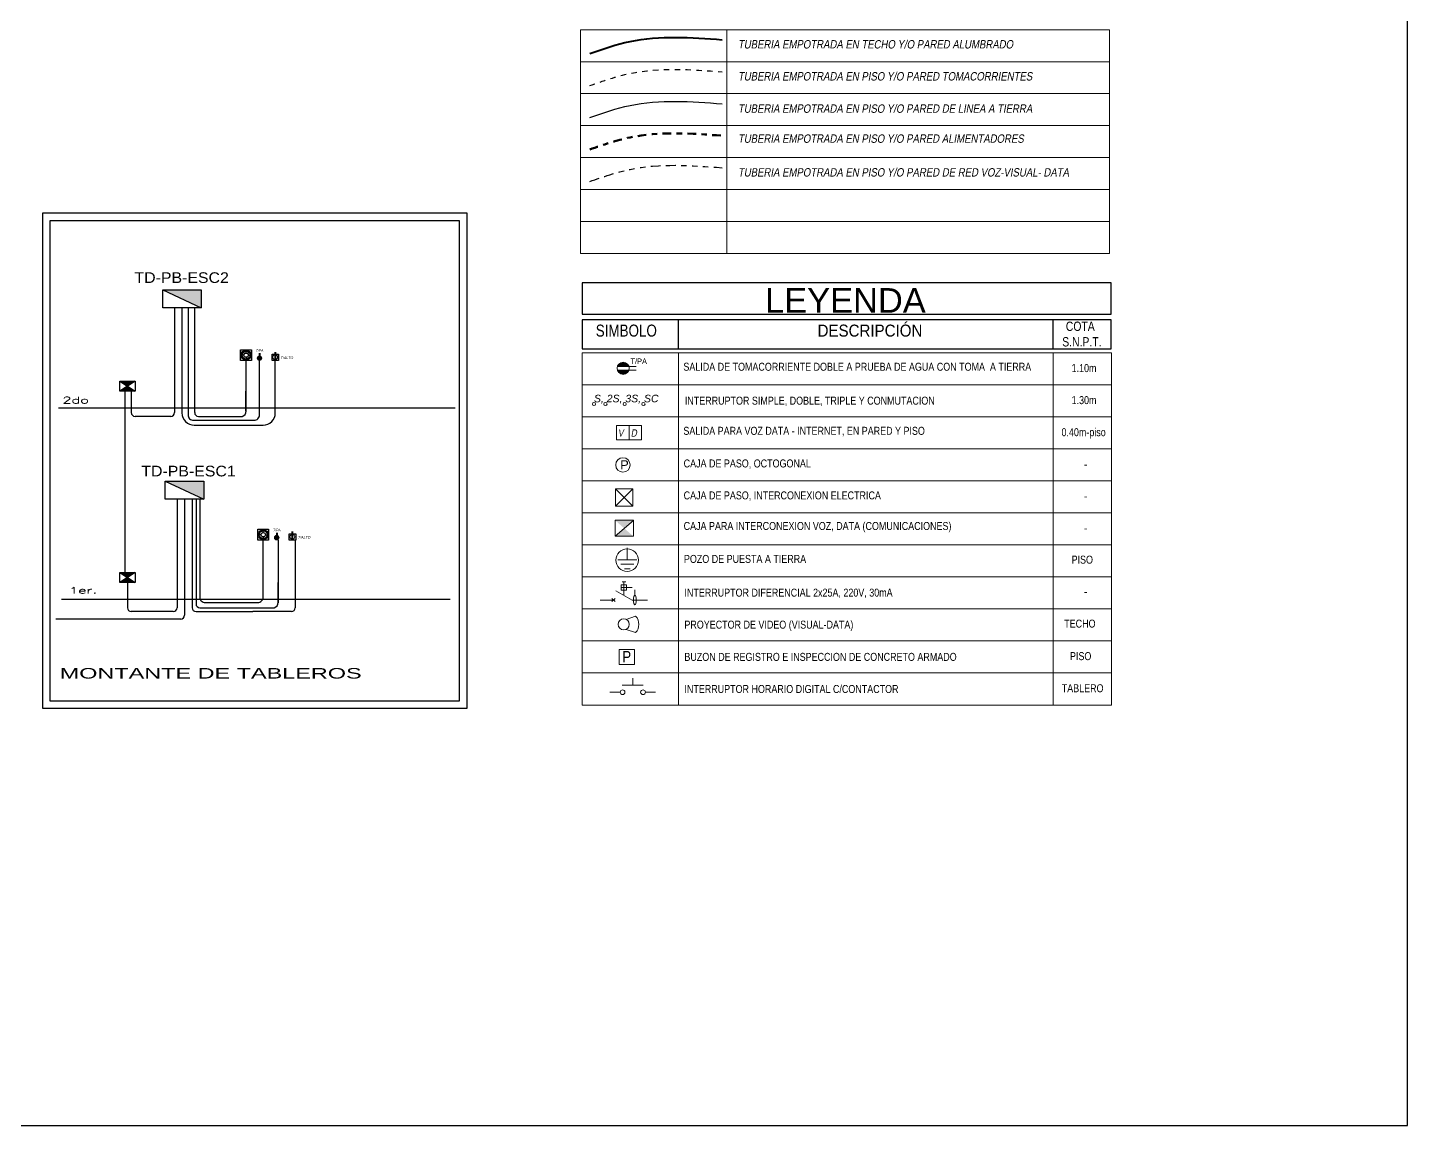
# Model space of a CAD drawing. Header units: millimetres. Extents: x 3354 to 3637, y 1117 to 1358.
# Drawn here: x 3577.54 to 3602.94, y 1116.84 to 1137.04 of the extents above; entities that cross this region are included whole.
import ezdxf
from ezdxf.enums import TextEntityAlignment as Align

# ---------------------------------------------------------------- set-up
doc = ezdxf.new("R2010")
doc.units = ezdxf.units.MM
for name, pattern in [('ACAD_ISO15W100', [39, 12, -3, 12, -3, 0, -3, 0, -3, 0, -3]), ('CONTINUA', [0]), ('DASHDOT2', [12.7, 6.35, -3.175, 0, -3.175]), ('DASHED', [0.75, 0.5, -0.25]), ('DASHED2', [0.375, 0.25, -0.125])]:
    doc.linetypes.add(name, pattern=pattern)
for name, color, linetype, lineweight in [('0-Accesorio', 4, 'Continuous', 20), ('ACCESORIOS', 4, 'Continuous', 18), ('ALIMENTADORES', 43, 'DASHDOT2', 50), ('buzones', 4, 'Continuous', 18), ('CAB30mm', 60, 'Continuous', 30), ('columnas', 1, 'Continuous', 5), ('FIERR2', 41, 'Continuous', 20), ('INST. TOMAC.', 3, 'DASHED', 30), ('RED ALUMBRADO', 6, 'Continuous', 40), ('RED RED TV CABLE', 241, 'ACAD_ISO15W100', 40), ('RED TIERRA', 21, 'T_LINE', 30), ('SANIT', 160, 'Continuous', 60), ('TABLERO', 122, 'Continuous', 25), ('tableros y cables', 14, 'Continuous', 18)]:
    doc.layers.add(name, color=color, linetype=linetype, lineweight=lineweight)
for name, color, linetype in [('40ALUMBRADO', 5, 'Continuous'), ('Comunicaciones', 162, 'Continuous'), ('LUMINARIAS', 2, 'Continuous'), ('MONTANTES', 2, 'Continuous'), ('TEXTO-1', 4, 'Continuous'), ('TEXTO-2', 9, 'Continuous'), ('TRAZO', 1, 'Continuous')]:
    doc.layers.add(name, color=color, linetype=linetype)
doc.layers.add('texto', color=7, linetype='Continuous', lineweight=9, true_color=0x000000)
doc.styles.add('2-SIETE', font='ARIALN.TTF', dxfattribs={"height": 0.07})
doc.styles.add('A-1', font='arial.ttf', dxfattribs={"height": 0.075})
doc.styles.add('BYE', font='ARIALN.TTF', dxfattribs={"oblique": 10, "height": 2})
doc.styles.add('CECI', font='sanss___.ttf', dxfattribs={"width": 1.6, "height": 0.13})
doc.styles.add('NPT', font='arial.ttf', dxfattribs={"height": 0.1})
doc.styles.add('ROMANS', font='romans.shx')
doc.styles.get("Standard").update_dxf_attribs({"font": 'arial.ttf'})
doc.styles.add('SWISS', font='arial.ttf', dxfattribs={"height": 0.1})
doc.linetypes.add('T_LINE', pattern='A,12.7,-5.08,["T",Standard,S=2.54,R=0,X=-2.54,Y=-1.27],-6.35', length=24.13)

# ---------------------------------------------------------------- blocks, each defined once
blk = doc.blocks.new('TOMA A PRUEBA DE AGUA')
at = {"layer": 'ACCESORIOS'}
h = blk.add_hatch(color=256, dxfattribs=at)
h.paths.add_polyline_path([(2284.459, 573.798), (2284.733, 573.798, 0.724865)])
h.paths.add_polyline_path([(2284.733, 573.708), (2284.459, 573.708, 0.724865)])
at = {"layer": 'ACCESORIOS', "linetype": 'Continuous', "lineweight": 20, "ltscale": 0.1}
for p, q in [((2284.459, 573.798), (2284.908, 573.798)), ((2284.459, 573.708), (2284.908, 573.708))]:
    blk.add_line(p, q, dxfattribs=at)
blk.add_circle((2284.596, 573.753), 0.144, dxfattribs=at)
at = {"layer": 'ACCESORIOS', "style": 'A-1', "width": 0.8}
blk.add_text('T/PA', height=0.1316, dxfattribs=at).set_placement((2284.774, 573.856))
blk = doc.blocks.new('CAJA DE PASO CUADRADO')
at = {"layer": 'ACCESORIOS', "linetype": 'Continuous', "lineweight": 20, "ltscale": 0.1}
for p, q in [((3457.161, 1211.357), (3457.482, 1211.036)), ((3457.482, 1211.357), (3457.161, 1211.036))]:
    blk.add_line(p, q, dxfattribs=at)
blk.add_lwpolyline([(3457.482, 1211.357), (3457.161, 1211.357), (3457.161, 1211.036), (3457.482, 1211.036)], close=True, dxfattribs=at)
blk = doc.blocks.new('CAJ-TELF-1')
at = {"layer": 'Comunicaciones', "color": 2, "linetype": 'CONTINUA'}
for p, q in [((0.101, 0.13), (-0.101, 0)), ((-0.101, 0.13), (0.101, 0))]:
    blk.add_line(p, q, dxfattribs=at)
at = {"layer": 'Comunicaciones', "color": 3, "linetype": 'CONTINUA'}
blk.add_lwpolyline([(-0.101, 0.13), (-0.101, 0), (0.101, 0), (0.101, 0.13)], close=True, dxfattribs=at)
at = {"layer": 'Comunicaciones', "color": 2, "linetype": 'CONTINUA'}
for points in [[(-0.101, 0.13), (0, 0.065), (0.101, 0.13)], [(-0.101, 0), (0, 0.065), (0.101, 0)]]:
    blk.add_solid(points, dxfattribs=at)
blk = doc.blocks.new('TABLERO ELECTRICO')
at = {"layer": 'TABLERO'}
blk.add_hatch(color=256, dxfattribs=at).paths.add_polyline_path([(138.888, 62.418), (138.888, 61.688), (139.228, 62.418)])
blk.add_line((138.888, 61.688), (139.228, 62.418), dxfattribs=at)
blk.add_lwpolyline([(139.228, 62.418), (139.228, 61.688), (138.888, 61.688), (138.888, 62.418)], close=True, dxfattribs=at)
blk = doc.blocks.new('T')
at = {"color": 4, "linetype": 'Continuous', "lineweight": 20, "ltscale": 0.1}
for p, q in [((-49.222, 238.573), (-49.433, 238.573)), ((-49.222, 238.544), (-49.433, 238.544))]:
    blk.add_line(p, q, dxfattribs=at)
blk.add_circle((-49.289, 238.556), 0.0671, dxfattribs=at)
blk = doc.blocks.new('FLUORESCENTE CIRCULAR 1x32W')
at = {"layer": 'LUMINARIAS'}
for p, q in [((1338.152, 550.515), (1338.116, 550.515)), ((1338.211, 550.574), (1338.211, 550.61)), ((1338.27, 550.515), (1338.305, 550.515)), ((1338.211, 550.456), (1338.211, 550.421))]:
    blk.add_line(p, q, dxfattribs=at)
blk.add_lwpolyline([(1338.06, 550.665), (1338.36, 550.665), (1338.36, 550.365), (1338.06, 550.365)], close=True, dxfattribs=at)
for centre, radius in [((1338.21, 550.515), 0.136), ((1338.21, 550.515), 0.109), ((1338.211, 550.515), 0.0592)]:
    blk.add_circle(centre, radius, dxfattribs=at)

msp = doc.modelspace()

# ---------------------------------------------------------------- hatches: boundary and pattern name
at = {"linetype": 'Continuous', "lineweight": 20, "ltscale": 0.1}
h = msp.add_hatch(color=4, dxfattribs=at)
h.paths.add_polyline_path([(3581.804, 1130.998), (3581.804, 1130.916, -0.840509)])
h.paths.add_polyline_path([(3581.822, 1130.917), (3581.822, 1130.998, -0.767976)])
h = msp.add_hatch(color=4, dxfattribs=at)
h.paths.add_polyline_path([(3582.121, 1127.694), (3582.121, 1127.612, -0.840509)])
h.paths.add_polyline_path([(3582.139, 1127.613), (3582.139, 1127.693, -0.767976)])
at = {"layer": 'ACCESORIOS'}
h = msp.add_hatch(color=256, dxfattribs=at)
h.dxf.hatch_style = 1
h.paths.add_polyline_path([(3588.356, 1127.973), (3588.525, 1127.825), (3588.694, 1127.971), (3588.694, 1127.973)])
h.paths.add_polyline_path([(3588.356, 1127.68), (3588.691, 1127.68), (3588.525, 1127.825)])

# ---------------------------------------------------------------- linework, layer by layer
at = {"color": 4, "linetype": 'Continuous', "lineweight": 20, "ltscale": 0.1}
for p, q in [((3581.804, 1130.916), (3581.804, 1131.047)), ((3581.822, 1130.916), (3581.822, 1131.047)), ((3582.121, 1127.611), (3582.121, 1127.742)), ((3582.139, 1127.611), (3582.139, 1127.742)), ((3588.58, 1127.466), (3588.58, 1127.248)), ((3588.405, 1127.248), (3588.754, 1127.248)), ((3588.405, 1127.248), (3588.754, 1127.248)), ((3588.46, 1127.165), (3588.7, 1127.165)), ((3588.528, 1127.082), (3588.632, 1127.082))]:
    msp.add_line(p, q, dxfattribs=at)
at = {"ltscale": 2}
msp.add_lwpolyline([(3560.658, 1116.841), (3602.94, 1116.841), (3602.94, 1152.897), (3560.658, 1152.897)], close=True, dxfattribs=at)
for points in [[(3582.042, 1131.031), (3582.16, 1131.031), (3582.16, 1130.912), (3582.042, 1130.912)], [(3582.042, 1131.031), (3582.16, 1131.031), (3582.16, 1130.912), (3582.042, 1130.912)], [(3582.359, 1127.727), (3582.477, 1127.727), (3582.477, 1127.608), (3582.359, 1127.608)], [(3582.359, 1127.727), (3582.477, 1127.727), (3582.477, 1127.608), (3582.359, 1127.608)]]:
    msp.add_lwpolyline(points, close=True)
at = {"color": 4, "linetype": 'Continuous', "lineweight": 20, "ltscale": 0.1}
for centre, radius in [((3581.811, 1130.957), 0.0417), ((3582.128, 1127.653), 0.0417), ((3588.578, 1127.241), 0.207)]:
    msp.add_circle(centre, radius, dxfattribs=at)
at = {"layer": '0-Accesorio', "linetype": 'Continuous'}
for p, q in [((3588.489, 1124.939), (3588.874, 1124.939)), ((3588.682, 1124.939), (3588.682, 1125.071))]:
    msp.add_line(p, q, dxfattribs=at)
for centre in [(3588.494, 1124.811), (3588.87, 1124.811)]:
    msp.add_circle(centre, 0.0436, dxfattribs=at)
at = {"layer": '40ALUMBRADO'}
for points in [[(3577.821, 1133.628), (3585.624, 1133.628), (3585.624, 1124.509), (3577.821, 1124.509)], [(3577.96, 1133.489), (3585.485, 1133.489), (3585.485, 1124.648), (3577.96, 1124.648)]]:
    msp.add_lwpolyline(points, close=True, dxfattribs=at)
at = {"layer": 'ACCESORIOS', "color": 4, "linetype": 'Continuous', "lineweight": 20, "ltscale": 0.1}
msp.add_line((3588.612, 1129.452), (3588.612, 1129.719), dxfattribs=at)
msp.add_line((3588.612, 1129.452), (3588.612, 1129.719), dxfattribs=at)
at = {"layer": 'ACCESORIOS', "linetype": 'Continuous', "lineweight": 20, "ltscale": 0.1}
msp.add_line((3588.694, 1127.971), (3588.356, 1127.68), dxfattribs=at)
at = {"layer": 'ACCESORIOS'}
for p, q in [((3588.668, 1126.507), (3588.371, 1126.678)), ((3588.47, 1126.735), (3588.569, 1126.735)), ((3588.485, 1126.844), (3588.554, 1126.844)), ((3588.519, 1126.593), (3588.519, 1126.844)), ((3588.519, 1126.784), (3588.519, 1126.685)), ((3588.326, 1126.507), (3588.084, 1126.507)), ((3588.296, 1126.477), (3588.356, 1126.537)), ((3588.356, 1126.477), (3588.296, 1126.537)), ((3588.668, 1126.507), (3588.951, 1126.507))]:
    msp.add_line(p, q, dxfattribs=at)
at = {"layer": 'ACCESORIOS', "linetype": 'DASHED2', "ltscale": 0.005}
for p in [(3588.569, 1126.735), (3588.72, 1126.596)]:
    msp.add_line(p, (3588.72, 1126.735), dxfattribs=at)
at = {"layer": 'ACCESORIOS', "color": 1, "linetype": 'Continuous', "lineweight": 20, "ltscale": 0.1}
for p, q in [((3588.56, 1126.151), (3588.734, 1126.21)), ((3588.56, 1125.966), (3588.734, 1125.907))]:
    msp.add_line(p, q, dxfattribs=at)
at = {"layer": 'ACCESORIOS', "color": 4, "linetype": 'Continuous', "lineweight": 20, "ltscale": 0.1}
msp.add_lwpolyline([(3588.382, 1129.719), (3588.842, 1129.719), (3588.842, 1129.452), (3588.382, 1129.452)], close=True, dxfattribs=at)
at = {"layer": 'ACCESORIOS', "linetype": 'Continuous', "lineweight": 20, "ltscale": 0.1}
msp.add_lwpolyline([(3588.694, 1127.68), (3588.356, 1127.68), (3588.356, 1127.973), (3588.694, 1127.973)], close=True, dxfattribs=at)
at = {"layer": 'ACCESORIOS'}
msp.add_lwpolyline([(3588.569, 1126.784), (3588.47, 1126.784), (3588.47, 1126.685), (3588.569, 1126.685)], close=True, dxfattribs=at)
for centre, radius in [((3587.967, 1130.112), 0.0292), ((3588.178, 1130.112), 0.0292), ((3588.531, 1130.112), 0.0292), ((3588.878, 1130.112), 0.0292), ((3588.501, 1128.992), 0.133)]:
    msp.add_circle(centre, radius, dxfattribs=at)
at = {"layer": 'ACCESORIOS', "color": 1, "linetype": 'Continuous', "lineweight": 20, "ltscale": 0.1}
msp.add_circle((3588.515, 1126.059), 0.103, dxfattribs=at)
msp.add_arc((3588.569, 1126.059), 0.224, 317.5277, 42.4723, dxfattribs=at)
at = {"layer": 'ACCESORIOS'}
msp.add_ellipse((3588.72, 1126.507), major_axis=(0, -0.0894), ratio=0.271389, dxfattribs=at)
at = {"layer": 'ALIMENTADORES', "ltscale": 0.025}
msp.add_spline([(3587.891, 1134.795), (3588.631, 1135.018), (3590.328, 1135.049)], degree=3, dxfattribs=at)
at = {"layer": 'buzones', "linetype": 'Continuous', "ltscale": 0.25}
msp.add_lwpolyline([(3588.711, 1125.319), (3588.711, 1125.597), (3588.432, 1125.598), (3588.432, 1125.319)], close=True, dxfattribs=at)
at = {"layer": 'CAB30mm'}
for p, q in [((3589.52, 1131.663), (3589.52, 1131.129)), ((3596.42, 1131.129), (3596.42, 1131.663))]:
    msp.add_line(p, q, dxfattribs=at)
for points in [[(3587.752, 1131.765), (3597.489, 1131.765), (3597.489, 1132.344), (3587.752, 1132.344)], [(3587.752, 1131.129), (3597.489, 1131.129), (3597.489, 1131.663), (3587.752, 1131.663)]]:
    msp.add_lwpolyline(points, close=True, dxfattribs=at)
at = {"layer": 'FIERR2'}
for p, q in [((3587.719, 1137), (3587.719, 1132.882)), ((3587.719, 1137), (3597.457, 1137)), ((3590.414, 1137), (3590.414, 1132.882)), ((3597.457, 1137), (3597.457, 1132.882)), ((3587.719, 1136.411), (3597.457, 1136.411)), ((3587.719, 1135.823), (3597.457, 1135.823)), ((3587.719, 1135.235), (3597.457, 1135.235)), ((3587.719, 1134.646), (3597.457, 1134.646)), ((3587.719, 1134.058), (3597.457, 1134.058)), ((3587.719, 1133.47), (3597.457, 1133.47)), ((3587.719, 1132.882), (3597.457, 1132.882)), ((3587.753, 1131.053), (3587.753, 1124.573)), ((3587.753, 1131.053), (3597.491, 1131.053)), ((3589.521, 1131.053), (3589.521, 1124.573)), ((3596.421, 1131.053), (3596.421, 1124.573)), ((3597.491, 1131.053), (3597.491, 1124.573)), ((3587.753, 1130.464), (3597.491, 1130.464)), ((3587.753, 1129.876), (3597.491, 1129.876)), ((3587.753, 1129.287), (3597.491, 1129.287)), ((3587.753, 1128.699), (3597.491, 1128.699)), ((3587.753, 1128.111), (3597.491, 1128.111)), ((3587.753, 1127.522), (3597.491, 1127.522)), ((3587.753, 1126.934), (3597.491, 1126.934)), ((3587.753, 1126.346), (3597.491, 1126.346)), ((3587.753, 1125.755), (3597.491, 1125.755)), ((3587.753, 1125.164), (3597.491, 1125.164)), ((3587.753, 1124.573), (3597.491, 1124.573))]:
    msp.add_line(p, q, dxfattribs=at)
at = {"layer": 'INST. TOMAC.', "ltscale": 0.01}
msp.add_spline([(3587.891, 1135.972), (3588.631, 1136.195), (3590.328, 1136.225)], degree=3, dxfattribs=at)
at = {"layer": 'MONTANTES', "color": 3, "linetype": 'CONTINUA', "ltscale": 0.7}
for p, q in [((3580.246, 1131.885), (3580.246, 1129.954)), ((3580.617, 1131.885), (3580.617, 1129.954)), ((3580.617, 1131.885), (3580.617, 1129.954)), ((3581.562, 1130.912), (3581.562, 1129.975)), ((3579.451, 1130.351), (3579.451, 1129.954)), ((3580.176, 1129.885), (3579.521, 1129.885)), ((3580.687, 1129.885), (3581.493, 1129.885)), ((3580.293, 1128.365), (3580.293, 1126.365)), ((3580.573, 1128.365), (3580.573, 1126.365)), ((3580.642, 1128.365), (3580.642, 1126.435)), ((3582.154, 1127.61), (3582.154, 1126.456)), ((3582.466, 1127.61), (3582.466, 1126.365)), ((3582.466, 1127.61), (3582.466, 1126.463)), ((3579.38, 1126.831), (3579.38, 1126.365)), ((3580.362, 1126.156), (3578.059, 1126.156)), ((3580.224, 1126.295), (3579.45, 1126.295)), ((3580.642, 1126.295), (3581.686, 1126.295)), ((3580.712, 1126.365), (3581.324, 1126.365)), ((3581.324, 1126.365), (3582.084, 1126.365)), ((3582.397, 1126.295), (3581.686, 1126.295))]:
    msp.add_line(p, q, dxfattribs=at)
for points in [[(3580.384, 1131.885), (3580.384, 1129.948, 0.414214), (3580.609, 1129.723), (3581.876, 1129.723, 0.414214), (3582.101, 1129.948), (3582.101, 1130.912)], [(3580.495, 1131.885), (3580.495, 1129.913, 0.414214), (3580.595, 1129.813), (3581.711, 1129.813, 0.414214), (3581.811, 1129.913), (3581.811, 1130.916)], [(3580.71, 1128.365), (3580.71, 1126.562, 0.414214), (3580.81, 1126.462), (3581.779, 1126.462, 0.414214), (3581.879, 1126.562), (3581.879, 1127.617)]]:
    msp.add_lwpolyline(points, format="xyb", dxfattribs=at)
for points in [[(3579.338, 1127.013), (3579.338, 1130.351)], [(3581.562, 1129.982), (3581.562, 1130.351)], [(3580.432, 1128.365), (3580.432, 1126.226)], [(3582.154, 1126.463), (3582.154, 1126.831)]]:
    msp.add_lwpolyline(points, dxfattribs=at)
for centre, radius, start, end in [((3579.521, 1129.954), 0.0696, 180, 270), ((3580.176, 1129.954), 0.0696, 270, 0), ((3580.687, 1129.954), 0.0696, 180, 270), ((3580.687, 1129.954), 0.0696, 180, 270), ((3581.464, 1129.979), 0.0984, 286.9871, 2.078), ((3580.712, 1126.435), 0.0696, 180, 270), ((3582.055, 1126.459), 0.0984, 286.9871, 2.078), ((3579.45, 1126.365), 0.0696, 180, 270), ((3580.224, 1126.365), 0.0696, 270, 0), ((3580.362, 1126.226), 0.0696, 270, 0), ((3580.642, 1126.365), 0.0696, 180, 270), ((3582.397, 1126.365), 0.0696, 270, 0)]:
    msp.add_arc(centre, radius, start, end, dxfattribs=at)
at = {"layer": 'RED ALUMBRADO'}
msp.add_spline([(3587.891, 1136.561), (3588.631, 1136.784), (3590.328, 1136.815)], degree=3, dxfattribs=at)
at = {"layer": 'RED RED TV CABLE', "lineweight": 30, "ltscale": 0.015}
msp.add_spline([(3587.891, 1134.207), (3588.631, 1134.43), (3590.328, 1134.461)], degree=3, dxfattribs=at)
at = {"layer": 'RED TIERRA', "ltscale": 0.02}
msp.add_spline([(3587.891, 1135.383), (3588.631, 1135.606), (3590.328, 1135.637)], degree=3, dxfattribs=at)
at = {"layer": 'tableros y cables'}
for p, q in [((3588.261, 1124.811), (3588.45, 1124.811)), ((3589.102, 1124.811), (3588.913, 1124.811))]:
    msp.add_line(p, q, dxfattribs=at)
at = {"layer": 'TRAZO', "color": 1, "linetype": 'CONTINUA', "ltscale": 0.7}
for p, q in [((3578.11, 1130.044), (3585.415, 1130.044)), ((3578.168, 1126.524), (3584.255, 1126.524)), ((3579.334, 1126.524), (3585.32, 1126.524))]:
    msp.add_line(p, q, dxfattribs=at)

# ---------------------------------------------------------------- block references
at = {"color": 4, "lineweight": 25, "xscale": 0.660000000000218, "yscale": 0.660000000000218, "zscale": 0.660000000000218, "rotation": 270}
for p in [(3424.652, 1098.443), (3424.652, 1098.443), (3424.969, 1095.139), (3424.969, 1095.139)]:
    msp.add_blockref('T', p, dxfattribs=at)
at = {"layer": 'ACCESORIOS'}
for name, p, xscale, yscale, zscale in [('TOMA A PRUEBA DE AGUA', (1829.365, 688.98), 0.7700000000000001, 0.7700000000000001, 0.7700000000000001), ('CAJA DE PASO CUADRADO', (127.745, -84.013), 1.001, 1.001, 1.001)]:
    msp.add_blockref(name, p, dxfattribs=dict(at, xscale=xscale, yscale=yscale, zscale=zscale))
at = {"layer": 'LUMINARIAS', "xscale": 0.666666666666515, "yscale": 0.666666666666515, "zscale": 0.666666666666515, "rotation": 270}
for p in [(3214.553, 2023.152), (3214.869, 2019.848)]:
    msp.add_blockref('FLUORESCENTE CIRCULAR 1x32W', p, dxfattribs=at)
at = {"layer": 'MONTANTES', "color": 130, "linetype": 'CONTINUA', "ltscale": 0.7, "xscale": -1.3921875, "yscale": 1.3921875, "zscale": 1.3921875}
for p in [(3579.38, 1130.351), (3579.38, 1126.831)]:
    msp.add_blockref('CAJ-TELF-1', p, dxfattribs=at)
at = {"layer": 'TABLERO', "xscale": 0.9714152447999976, "yscale": 0.9714152447999976, "zscale": 0.9714152447999976, "rotation": 270.0000021777747}
for p in [(3520.105, 1267.133), (3520.152, 1263.613)]:
    msp.add_blockref('TABLERO ELECTRICO', p, dxfattribs=at)

# ---------------------------------------------------------------- texts
at = {"style": 'BYE', "oblique": 10}
for p in [(3581.741, 1131.077, 0.875), (3582.058, 1127.772, 0.875)]:
    msp.add_text('T/PA', height=0.0454, rotation=0.1428, dxfattribs=at).set_placement(p)
for p in [(3582.198, 1130.939), (3582.515, 1127.634)]:
    msp.add_text('T/ALTO', height=0.0482, dxfattribs=at).set_placement(p)
at = {"layer": 'ACCESORIOS', "color": 4, "linetype": 'Continuous', "lineweight": 20, "ltscale": 0.1, "style": 'BYE', "oblique": 10}
for s, p in [('V', (3588.407, 1129.512, 6483.859)), ('D', (3588.645, 1129.511, 8104.824))]:
    msp.add_text(s, height=0.135, rotation=360, dxfattribs=at).set_placement(p)
at = {"layer": 'ACCESORIOS', "attachment_point": 1}
for s, insert, char_height, width in [('{\\fArial|b0|i1|c0|p34;S, 2S, 3S, SC}', (3587.967, 1130.283), 0.13787, 3.60811), ('{\\fArial|b0|i0|c0|p34;P}', (3588.45, 1129.078), 0.16877, 0.1307)]:
    msp.add_mtext(s, dxfattribs=dict(at, insert=insert, char_height=char_height, width=width))
at = {"layer": 'buzones', "ltscale": 0.5, "style": '2-SIETE'}
msp.add_text('P', height=0.21, rotation=359.9724, dxfattribs=at).set_placement((3588.49, 1125.358))
at = {"layer": 'columnas', "lineweight": 60, "style": 'NPT'}
msp.add_text('LEYENDA', height=0.4537, dxfattribs=at).set_placement((3591.116, 1131.792))
at = {"layer": 'MONTANTES', "color": 6, "linetype": 'Continuous', "style": 'SWISS', "width": 1.065916}
for s, p in [('TD-PB-ESC2', (3580.378, 1132.34)), ('TD-PB-ESC1', (3580.504, 1128.781))]:
    msp.add_text(s, height=0.1963, dxfattribs=at).set_placement(p, align=Align.CENTER)
at = {"layer": 'SANIT', "attachment_point": 1}
for s, insert, char_height, width in [('{\\W0.8;SIMBOLO}', (3588, 1131.574), 0.22094, 1.40233), ('{\\W0.9;DESCRIPCIÓN}', (3592.083, 1131.574), 0.22094, 2.78074), (' {\\W0.8;COTA\\PS.N.P.T.}', (3596.586, 1131.629), 0.17145, 2.15786)]:
    msp.add_mtext(s, dxfattribs=dict(at, insert=insert, char_height=char_height, width=width))
at = {"layer": 'texto', "style": 'BYE', "oblique": 10}
for s, p in [('TUBERIA EMPOTRADA EN TECHO Y/O PARED ALUMBRADO', (3590.618, 1136.654)), ('TUBERIA EMPOTRADA EN PISO Y/O PARED TOMACORRIENTES', (3590.618, 1136.065)), ('TUBERIA EMPOTRADA EN PISO Y/O PARED DE LINEA A TIERRA', (3590.618, 1135.471)), ('TUBERIA EMPOTRADA EN PISO Y/O PARED ALIMENTADORES', (3590.618, 1134.919)), ('TUBERIA EMPOTRADA EN PISO Y/O PARED DE RED VOZ-VISUAL- DATA', (3590.618, 1134.298))]:
    msp.add_text(s, height=0.15392, dxfattribs=at).set_placement(p)
at = {"layer": 'texto', "lineweight": 60, "width": 0.8}
for s, p in [('SALIDA DE TOMACORRIENTE DOBLE A PRUEBA DE AGUA CON TOMA  A TIERRA', (3589.613, 1130.725)), ('INTERRUPTOR SIMPLE, DOBLE, TRIPLE Y CONMUTACION', (3589.64, 1130.101)), ('SALIDA PARA VOZ DATA - INTERNET, EN PARED Y PISO', (3589.613, 1129.546)), ('CAJA DE PASO, OCTOGONAL', (3589.618, 1128.946)), ('CAJA DE PASO, INTERCONEXION ELECTRICA', (3589.618, 1128.358)), ('CAJA PARA INTERCONEXION VOZ, DATA (COMUNICACIONES)', (3589.618, 1127.795)), ('POZO DE PUESTA A TIERRA', (3589.623, 1127.189)), ('INTERRUPTOR DIFERENCIAL 2x25A, 220V, 30mA', (3589.632, 1126.569)), ('PROYECTOR DE VIDEO (VISUAL-DATA)', (3589.632, 1125.98)), ('BUZON DE REGISTRO E INSPECCION DE CONCRETO ARMADO', (3589.632, 1125.387)), ('INTERRUPTOR HORARIO DIGITAL C/CONTACTOR', (3589.632, 1124.796))]:
    msp.add_text(s, height=0.14729, dxfattribs=at).set_placement(p)
at = {"layer": 'texto', "lineweight": 30, "width": 0.78169, "attachment_point": 1}
for s, insert, char_height in [('{\\W0.8;1.10m}', (3596.759, 1130.848), 0.14729), ('{\\W0.8;1.30m}', (3596.759, 1130.258), 0.14729), ('{\\W0.8;0.40m-piso}', (3596.573, 1129.668), 0.14729), ('-', (3596.984, 1129.08), 0.147), ('-', (3596.984, 1128.492), 0.147), ('-', (3596.984, 1127.904), 0.147), ('{\\W0.8;PISO}', (3596.759, 1127.323), 0.14729), ('-', (3596.984, 1126.735), 0.147), ('{\\W0.8;TECHO}', (3596.623, 1126.146), 0.14729), ('{\\W0.8;PISO}', (3596.729, 1125.548), 0.14729), ('{\\W0.8;TABLERO}', (3596.578, 1124.957), 0.14729)]:
    msp.add_mtext(s, dxfattribs=dict(at, insert=insert, char_height=char_height))
at = {"layer": 'TEXTO-1', "color": 4, "linetype": 'Continuous', "style": 'ROMANS', "width": 1.65}
for s, p in [('2do', (3578.426, 1130.125)), ('1er.', (3578.563, 1126.625))]:
    msp.add_text(s, height=0.1188, dxfattribs=at).set_placement(p, align=Align.CENTER)
at = {"layer": 'TEXTO-2', "color": 2, "linetype": 'Continuous', "style": 'CECI', "width": 1.6}
msp.add_text('MONTANTE DE TABLEROS', height=0.19291, dxfattribs=at).set_placement((3578.133, 1125.062))

doc.saveas('drawing.dxf')
